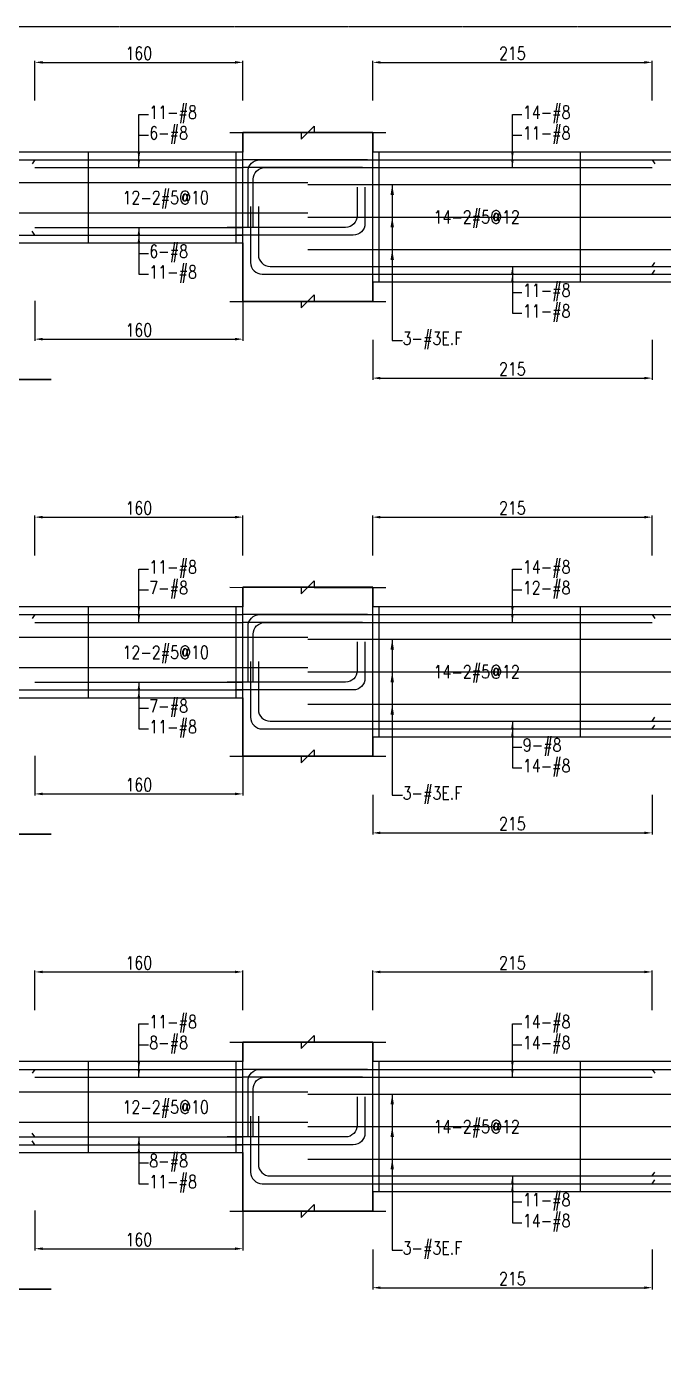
# Model space of a CAD drawing. Header units: millimetres. Extents: x 0 to 84580, y -12276 to 4373.
# Drawn here: x 36564 to 37054, y 1034 to 2069 of the extents above; entities that cross this region are included whole.
import ezdxf
from ezdxf.enums import TextEntityAlignment as Align

# ---------------------------------------------------------------- set-up
doc = ezdxf.new("R2010")
doc.units = ezdxf.units.MM
doc.header["$MEASUREMENT"] = 0
doc.linetypes.add('CENTER', pattern=[2, 1.25, -0.25, 0.25, -0.25])
for name, color, linetype in [('S-DIM', 2, 'Continuous'), ('S-GRID', 1, 'CENTER'), ('S-LEADER', 2, 'Continuous'), ('S-RC', 130, 'Continuous'), ('S-REINF', 6, 'Continuous'), ('S-TEXT', 2, 'Continuous')]:
    doc.layers.add(name, color=color, linetype=linetype)
doc.styles.add('CS4', font='romans.shx', dxfattribs={"width": 0.8, "bigfont": 'lsp.shx'})
doc.styles.get("Standard").update_dxf_attribs({"font": 'arial.ttf'})
doc.dimstyles.new('ISO-25', dxfattribs={"dimtxt": 2.5, "dimasz": 2.5, "dimexe": 1.25, "dimexo": 0.625, "dimtad": 1, "dimtxsty": 'Standard', "dimcen": 2.5, "dimadec": 0, "dimazin": 0, "dimtfac": 1, "dimtmove": 0, "dimatfit": 3, "dimfxl": 0, "dimarcsym": 0})

# ---------------------------------------------------------------- blocks, each defined once
blk = doc.blocks.new('*D346')
at = {"layer": 'DEFPOINTS', "color": 0, "transparency": 16777216}
for p in [(36730, 1341.7), (36570, 1311.7), (36730, 1311.7)]:
    blk.add_point(p, dxfattribs=at)
at = {"layer": 'S-DIM', "color": 0, "lineweight": -2, "transparency": 16777216}
for p, q in [((36570, 1312.3), (36570, 1342.9)), ((36576, 1341.7), (36724, 1341.7)), ((36730, 1312.3), (36730, 1342.9))]:
    blk.add_line(p, q, dxfattribs=at)
at = {"layer": 'S-DIM', "color": 0, "transparency": 16777216}
for points in [[(36576, 1342.7), (36576, 1340.7), (36570, 1341.7)], [(36724, 1342.7), (36724, 1340.7), (36730, 1341.7)]]:
    blk.add_solid(points, dxfattribs=at)
at = {"layer": 'S-DIM', "color": 0, "transparency": 16777216, "insert": (36650, 1348.7), "char_height": 10, "attachment_point": 5, "style": 'CS4'}
blk.add_mtext('160', dxfattribs=at)
blk = doc.blocks.new('*D348')
at = {"layer": 'DEFPOINTS', "color": 0, "transparency": 16777216}
for p in [(36570, 1158.7), (36730, 1158.7), (36730, 1128.7)]:
    blk.add_point(p, dxfattribs=at)
at = {"layer": 'S-DIM', "color": 0, "lineweight": -2, "transparency": 16777216}
for p, q in [((36570, 1158.1), (36570, 1127.4)), ((36730, 1158.1), (36730, 1127.4)), ((36576, 1128.7), (36724, 1128.7))]:
    blk.add_line(p, q, dxfattribs=at)
at = {"layer": 'S-DIM', "color": 0, "transparency": 16777216}
for points in [[(36576, 1129.7), (36576, 1127.7), (36570, 1128.7)], [(36724, 1129.7), (36724, 1127.7), (36730, 1128.7)]]:
    blk.add_solid(points, dxfattribs=at)
at = {"layer": 'S-DIM', "color": 0, "transparency": 16777216, "insert": (36650, 1135.7), "char_height": 10, "attachment_point": 5, "style": 'CS4'}
blk.add_mtext('160', dxfattribs=at)
blk = doc.blocks.new('*D350')
at = {"layer": 'DEFPOINTS', "color": 0, "transparency": 16777216}
for p in [(36730, 1691.7), (36570, 1661.7), (36730, 1661.7)]:
    blk.add_point(p, dxfattribs=at)
at = {"layer": 'S-DIM', "color": 0, "lineweight": -2, "transparency": 16777216}
for p, q in [((36570, 1662.3), (36570, 1692.9)), ((36576, 1691.7), (36724, 1691.7)), ((36730, 1662.3), (36730, 1692.9))]:
    blk.add_line(p, q, dxfattribs=at)
at = {"layer": 'S-DIM', "color": 0, "transparency": 16777216}
for points in [[(36576, 1692.7), (36576, 1690.7), (36570, 1691.7)], [(36724, 1692.7), (36724, 1690.7), (36730, 1691.7)]]:
    blk.add_solid(points, dxfattribs=at)
at = {"layer": 'S-DIM', "color": 0, "transparency": 16777216, "insert": (36650, 1698.7), "char_height": 10, "attachment_point": 5, "style": 'CS4'}
blk.add_mtext('160', dxfattribs=at)
blk = doc.blocks.new('*D352')
at = {"layer": 'DEFPOINTS', "color": 0, "transparency": 16777216}
for p in [(36570, 1508.7), (36730, 1508.7), (36730, 1478.7)]:
    blk.add_point(p, dxfattribs=at)
at = {"layer": 'S-DIM', "color": 0, "lineweight": -2, "transparency": 16777216}
for p, q in [((36570, 1508.1), (36570, 1477.4)), ((36730, 1508.1), (36730, 1477.4)), ((36576, 1478.7), (36724, 1478.7))]:
    blk.add_line(p, q, dxfattribs=at)
at = {"layer": 'S-DIM', "color": 0, "transparency": 16777216}
for points in [[(36576, 1479.7), (36576, 1477.7), (36570, 1478.7)], [(36724, 1479.7), (36724, 1477.7), (36730, 1478.7)]]:
    blk.add_solid(points, dxfattribs=at)
at = {"layer": 'S-DIM', "color": 0, "transparency": 16777216, "insert": (36650, 1485.7), "char_height": 10, "attachment_point": 5, "style": 'CS4'}
blk.add_mtext('160', dxfattribs=at)
blk = doc.blocks.new('*D354')
at = {"layer": 'DEFPOINTS', "color": 0, "transparency": 16777216}
for p in [(36730, 2041.7), (36570, 2011.7), (36730, 2011.7)]:
    blk.add_point(p, dxfattribs=at)
at = {"layer": 'S-DIM', "color": 0, "lineweight": -2, "transparency": 16777216}
for p, q in [((36570, 2012.3), (36570, 2042.9)), ((36576, 2041.7), (36724, 2041.7)), ((36730, 2012.3), (36730, 2042.9))]:
    blk.add_line(p, q, dxfattribs=at)
at = {"layer": 'S-DIM', "color": 0, "transparency": 16777216}
for points in [[(36576, 2042.7), (36576, 2040.7), (36570, 2041.7)], [(36724, 2042.7), (36724, 2040.7), (36730, 2041.7)]]:
    blk.add_solid(points, dxfattribs=at)
at = {"layer": 'S-DIM', "color": 0, "transparency": 16777216, "insert": (36650, 2048.7), "char_height": 10, "attachment_point": 5, "style": 'CS4'}
blk.add_mtext('160', dxfattribs=at)
blk = doc.blocks.new('*D356')
at = {"layer": 'DEFPOINTS', "color": 0, "transparency": 16777216}
for p in [(36570, 1858.7), (36730, 1858.7), (36730, 1828.7)]:
    blk.add_point(p, dxfattribs=at)
at = {"layer": 'S-DIM', "color": 0, "lineweight": -2, "transparency": 16777216}
for p, q in [((36570, 1858.1), (36570, 1827.4)), ((36730, 1858.1), (36730, 1827.4)), ((36576, 1828.7), (36724, 1828.7))]:
    blk.add_line(p, q, dxfattribs=at)
at = {"layer": 'S-DIM', "color": 0, "transparency": 16777216}
for points in [[(36576, 1829.7), (36576, 1827.7), (36570, 1828.7)], [(36724, 1829.7), (36724, 1827.7), (36730, 1828.7)]]:
    blk.add_solid(points, dxfattribs=at)
at = {"layer": 'S-DIM', "color": 0, "transparency": 16777216, "insert": (36650, 1835.7), "char_height": 10, "attachment_point": 5, "style": 'CS4'}
blk.add_mtext('160', dxfattribs=at)
blk = doc.blocks.new('*D375')
at = {"layer": 'DEFPOINTS', "color": 0, "transparency": 16777216}
for p in [(37045, 1341.7), (36830, 1311.7), (37045, 1311.7)]:
    blk.add_point(p, dxfattribs=at)
at = {"layer": 'S-DIM', "color": 0, "lineweight": -2, "transparency": 16777216}
for p, q in [((36830, 1312.3), (36830, 1342.9)), ((36836, 1341.7), (37039, 1341.7)), ((37045, 1312.3), (37045, 1342.9))]:
    blk.add_line(p, q, dxfattribs=at)
at = {"layer": 'S-DIM', "color": 0, "transparency": 16777216}
for points in [[(36836, 1342.7), (36836, 1340.7), (36830, 1341.7)], [(37039, 1342.7), (37039, 1340.7), (37045, 1341.7)]]:
    blk.add_solid(points, dxfattribs=at)
at = {"layer": 'S-DIM', "color": 0, "transparency": 16777216, "insert": (36937.5, 1348.7), "char_height": 10, "attachment_point": 5, "style": 'CS4'}
blk.add_mtext('215', dxfattribs=at)
blk = doc.blocks.new('*D365')
at = {"layer": 'DEFPOINTS', "color": 0, "transparency": 16777216}
for p in [(36830, 1128.7), (37045, 1128.7), (37045, 1098.7)]:
    blk.add_point(p, dxfattribs=at)
at = {"layer": 'S-DIM', "color": 0, "lineweight": -2, "transparency": 16777216}
for p, q in [((36830, 1128.1), (36830, 1097.4)), ((37045, 1128.1), (37045, 1097.4)), ((36836, 1098.7), (37039, 1098.7))]:
    blk.add_line(p, q, dxfattribs=at)
at = {"layer": 'S-DIM', "color": 0, "transparency": 16777216}
for points in [[(36836, 1099.7), (36836, 1097.7), (36830, 1098.7)], [(37039, 1099.7), (37039, 1097.7), (37045, 1098.7)]]:
    blk.add_solid(points, dxfattribs=at)
at = {"layer": 'S-DIM', "color": 0, "transparency": 16777216, "insert": (36937.5, 1105.7), "char_height": 10, "attachment_point": 5, "style": 'CS4'}
blk.add_mtext('215', dxfattribs=at)
blk = doc.blocks.new('*D367')
at = {"layer": 'DEFPOINTS', "color": 0, "transparency": 16777216}
for p in [(37045, 1691.7), (36830, 1661.7), (37045, 1661.7)]:
    blk.add_point(p, dxfattribs=at)
at = {"layer": 'S-DIM', "color": 0, "lineweight": -2, "transparency": 16777216}
for p, q in [((36830, 1662.3), (36830, 1692.9)), ((36836, 1691.7), (37039, 1691.7)), ((37045, 1662.3), (37045, 1692.9))]:
    blk.add_line(p, q, dxfattribs=at)
at = {"layer": 'S-DIM', "color": 0, "transparency": 16777216}
for points in [[(36836, 1692.7), (36836, 1690.7), (36830, 1691.7)], [(37039, 1692.7), (37039, 1690.7), (37045, 1691.7)]]:
    blk.add_solid(points, dxfattribs=at)
at = {"layer": 'S-DIM', "color": 0, "transparency": 16777216, "insert": (36937.5, 1698.7), "char_height": 10, "attachment_point": 5, "style": 'CS4'}
blk.add_mtext('215', dxfattribs=at)
blk = doc.blocks.new('*D369')
at = {"layer": 'DEFPOINTS', "color": 0, "transparency": 16777216}
for p in [(36830, 1478.7), (37045, 1478.7), (37045, 1448.7)]:
    blk.add_point(p, dxfattribs=at)
at = {"layer": 'S-DIM', "color": 0, "lineweight": -2, "transparency": 16777216}
for p, q in [((36830, 1478.1), (36830, 1447.4)), ((37045, 1478.1), (37045, 1447.4)), ((36836, 1448.7), (37039, 1448.7))]:
    blk.add_line(p, q, dxfattribs=at)
at = {"layer": 'S-DIM', "color": 0, "transparency": 16777216}
for points in [[(36836, 1449.7), (36836, 1447.7), (36830, 1448.7)], [(37039, 1449.7), (37039, 1447.7), (37045, 1448.7)]]:
    blk.add_solid(points, dxfattribs=at)
at = {"layer": 'S-DIM', "color": 0, "transparency": 16777216, "insert": (36937.5, 1455.7), "char_height": 10, "attachment_point": 5, "style": 'CS4'}
blk.add_mtext('215', dxfattribs=at)
blk = doc.blocks.new('*D315')
at = {"layer": 'DEFPOINTS', "color": 0, "transparency": 16777216}
for p in [(37045, 2041.7), (36830, 2011.7), (37045, 2011.7)]:
    blk.add_point(p, dxfattribs=at)
at = {"layer": 'S-DIM', "color": 0, "lineweight": -2, "transparency": 16777216}
for p, q in [((36830, 2012.3), (36830, 2042.9)), ((36836, 2041.7), (37039, 2041.7)), ((37045, 2012.3), (37045, 2042.9))]:
    blk.add_line(p, q, dxfattribs=at)
at = {"layer": 'S-DIM', "color": 0, "transparency": 16777216}
for points in [[(36836, 2042.7), (36836, 2040.7), (36830, 2041.7)], [(37039, 2042.7), (37039, 2040.7), (37045, 2041.7)]]:
    blk.add_solid(points, dxfattribs=at)
at = {"layer": 'S-DIM', "color": 0, "transparency": 16777216, "insert": (36937.5, 2048.7), "char_height": 10, "attachment_point": 5, "style": 'CS4'}
blk.add_mtext('215', dxfattribs=at)
blk = doc.blocks.new('*D317')
at = {"layer": 'DEFPOINTS', "color": 0, "transparency": 16777216}
for p in [(36830, 1828.7), (37045, 1828.7), (37045, 1798.7)]:
    blk.add_point(p, dxfattribs=at)
at = {"layer": 'S-DIM', "color": 0, "lineweight": -2, "transparency": 16777216}
for p, q in [((36830, 1828.1), (36830, 1797.4)), ((37045, 1828.1), (37045, 1797.4)), ((36836, 1798.7), (37039, 1798.7))]:
    blk.add_line(p, q, dxfattribs=at)
at = {"layer": 'S-DIM', "color": 0, "transparency": 16777216}
for points in [[(36836, 1799.7), (36836, 1797.7), (36830, 1798.7)], [(37039, 1799.7), (37039, 1797.7), (37045, 1798.7)]]:
    blk.add_solid(points, dxfattribs=at)
at = {"layer": 'S-DIM', "color": 0, "transparency": 16777216, "insert": (36937.5, 1805.7), "char_height": 10, "attachment_point": 5, "style": 'CS4'}
blk.add_mtext('215', dxfattribs=at)

msp = doc.modelspace()

# ---------------------------------------------------------------- linework, layer by layer
at = {"layer": 'S-GRID'}
msp.add_lwpolyline([(35832, 0), (39061, 0), (39061, 2069), (35832, 2069), (35832, 0)], dxfattribs=at)
at = {"layer": 'S-RC'}
for points in [[(36720.028, 1987.688), (36775.028, 1987.678), (36775.027, 1982.678), (36785.029, 1992.676), (36785.028, 1987.676), (36840.028, 1987.665)], [(36720.028, 1987.688), (36775.028, 1987.678), (36775.027, 1982.678), (36785.029, 1992.676), (36785.028, 1987.676), (36840.028, 1987.665)], [(36730.028, 1902.688), (36730.028, 1857.688), (36830.028, 1857.688), (36830.028, 1987.688), (36730.028, 1987.688), (36730.028, 1972.688)], [(36830.028, 1872.688), (36830.028, 1857.688), (36730.028, 1857.688), (36730.028, 1987.688), (36830.028, 1987.688), (36830.028, 1972.688)], [(36730.028, 1972.688), (36255.028, 1972.688)], [(37470.028, 1972.688), (36830.028, 1972.688)], [(36255.028, 1902.688), (36730.028, 1902.688)], [(36830.028, 1872.688), (37470.028, 1872.688)], [(36720.028, 1857.688), (36775.028, 1857.678), (36775.027, 1852.678), (36785.029, 1862.676), (36785.028, 1857.676), (36840.028, 1857.665)], [(36720.028, 1857.688), (36775.028, 1857.678), (36775.027, 1852.678), (36785.029, 1862.676), (36785.028, 1857.676), (36840.028, 1857.665)], [(36492.528, 1797.688), (36582.528, 1797.688), (36402.528, 1797.688)], [(36720.028, 1637.688), (36775.028, 1637.678), (36775.027, 1632.678), (36785.029, 1642.676), (36785.028, 1637.676), (36840.028, 1637.665)], [(36720.028, 1637.688), (36775.028, 1637.678), (36775.027, 1632.678), (36785.029, 1642.676), (36785.028, 1637.676), (36840.028, 1637.665)], [(36730.028, 1552.688), (36730.028, 1507.688), (36830.028, 1507.688), (36830.028, 1637.688), (36730.028, 1637.688), (36730.028, 1622.688)], [(36830.028, 1522.688), (36830.028, 1507.688), (36730.028, 1507.688), (36730.028, 1637.688), (36830.028, 1637.688), (36830.028, 1622.688)], [(36730.028, 1622.688), (36255.028, 1622.688)], [(37470.028, 1622.688), (36830.028, 1622.688)], [(36255.028, 1552.688), (36730.028, 1552.688)], [(36830.028, 1522.688), (37470.028, 1522.688)], [(36720.028, 1507.688), (36775.028, 1507.678), (36775.027, 1502.678), (36785.029, 1512.676), (36785.028, 1507.676), (36840.028, 1507.665)], [(36720.028, 1507.688), (36775.028, 1507.678), (36775.027, 1502.678), (36785.029, 1512.676), (36785.028, 1507.676), (36840.028, 1507.665)], [(36492.528, 1447.688), (36582.528, 1447.688), (36402.528, 1447.688)], [(36720.028, 1287.688), (36775.028, 1287.678), (36775.027, 1282.678), (36785.029, 1292.676), (36785.028, 1287.676), (36840.028, 1287.665)], [(36720.028, 1287.688), (36775.028, 1287.678), (36775.027, 1282.678), (36785.029, 1292.676), (36785.028, 1287.676), (36840.028, 1287.665)], [(36730.028, 1202.688), (36730.028, 1157.688), (36830.028, 1157.688), (36830.028, 1287.688), (36730.028, 1287.688), (36730.028, 1272.688)], [(36830.028, 1172.688), (36830.028, 1157.688), (36730.028, 1157.688), (36730.028, 1287.688), (36830.028, 1287.688), (36830.028, 1272.688)], [(36730.028, 1272.688), (36255.028, 1272.688)], [(37470.028, 1272.688), (36830.028, 1272.688)], [(36255.028, 1202.688), (36730.028, 1202.688)], [(36830.028, 1172.688), (37470.028, 1172.688)], [(36720.028, 1157.688), (36775.028, 1157.678), (36775.027, 1152.678), (36785.029, 1162.676), (36785.028, 1157.676), (36840.028, 1157.665)], [(36720.028, 1157.688), (36775.028, 1157.678), (36775.027, 1152.678), (36785.029, 1162.676), (36785.028, 1157.676), (36840.028, 1157.665)], [(36492.528, 1097.688), (36582.528, 1097.688), (36402.528, 1097.688)]]:
    msp.add_lwpolyline(points, dxfattribs=at)
at = {"layer": 'S-REINF'}
for points in [[(36415.028, 1966.688), (36570.028, 1966.688)], [(36570.028, 1966.688), (36568.028, 1963.688)], [(36570.028, 1966.688), (36730.028, 1966.688)], [(36826.028, 1966.688), (36730.028, 1966.688)], [(36830.028, 1966.688), (37045.028, 1966.688)], [(37045.028, 1966.688), (37047.028, 1963.688)], [(37045.028, 1966.688), (37255.028, 1966.688)], [(36570.028, 1960.688), (36730.028, 1960.688)], [(36822.028, 1960.688), (36730.028, 1960.688)], [(36830.028, 1960.688), (37045.028, 1960.688)], [(36570.028, 1914.688), (36730.028, 1914.688)], [(36415.028, 1908.688), (36570.028, 1908.688)], [(36570.028, 1908.688), (36568.028, 1911.688)], [(36570.028, 1908.688), (36730.028, 1908.688)], [(36830.028, 1884.688), (37045.028, 1884.688)], [(37045.028, 1884.688), (37047.028, 1887.688)], [(37045.028, 1884.688), (37255.028, 1884.688)], [(36830.028, 1878.688), (37045.028, 1878.688)], [(37045.028, 1878.688), (37047.028, 1881.688)], [(37045.028, 1878.688), (37255.028, 1878.688)], [(36415.028, 1616.688), (36570.028, 1616.688)], [(36570.028, 1616.688), (36568.028, 1613.688)], [(36570.028, 1616.688), (36730.028, 1616.688)], [(36826.028, 1616.688), (36730.028, 1616.688)], [(36830.028, 1616.688), (37045.028, 1616.688)], [(37045.028, 1616.688), (37047.028, 1613.688)], [(37045.028, 1616.688), (37255.028, 1616.688)], [(36570.028, 1610.688), (36730.028, 1610.688)], [(36822.028, 1610.688), (36730.028, 1610.688)], [(36830.028, 1610.688), (37045.028, 1610.688)], [(36570.028, 1564.688), (36730.028, 1564.688)], [(36415.028, 1558.688), (36570.028, 1558.688)], [(36570.028, 1558.688), (36730.028, 1558.688)], [(36830.028, 1534.688), (37045.028, 1534.688)], [(37045.028, 1534.688), (37047.028, 1537.688)], [(37045.028, 1534.688), (37255.028, 1534.688)], [(37045.028, 1528.688), (37047.028, 1531.688)], [(36830.028, 1528.688), (37045.028, 1528.688)], [(37045.028, 1528.688), (37255.028, 1528.688)], [(36415.028, 1266.688), (36570.028, 1266.688)], [(36570.028, 1266.688), (36568.028, 1263.688)], [(36570.028, 1266.688), (36730.028, 1266.688)], [(36826.028, 1266.688), (36730.028, 1266.688)], [(36830.028, 1266.688), (37045.028, 1266.688)], [(37045.028, 1266.688), (37047.028, 1263.688)], [(37045.028, 1266.688), (37255.028, 1266.688)], [(36570.028, 1260.688), (36730.028, 1260.688)], [(36822.028, 1260.688), (36730.028, 1260.688)], [(36830.028, 1260.688), (37045.028, 1260.688)], [(36415.028, 1214.688), (36570.028, 1214.688)], [(36570.028, 1214.688), (36568.028, 1217.688)], [(36570.028, 1208.688), (36568.028, 1211.688)], [(36570.028, 1214.688), (36730.028, 1214.688)], [(36415.028, 1208.688), (36570.028, 1208.688)], [(36570.028, 1208.688), (36730.028, 1208.688)], [(36830.028, 1184.688), (37045.028, 1184.688)], [(37045.028, 1184.688), (37047.028, 1187.688)], [(37045.028, 1184.688), (37255.028, 1184.688)], [(37045.028, 1178.688), (37047.028, 1181.688)], [(36830.028, 1178.688), (37045.028, 1178.688)], [(37045.028, 1178.688), (37255.028, 1178.688)]]:
    msp.add_lwpolyline(points, dxfattribs=at)
at = {"layer": 'S-REINF', "color": 1}
for points in [[(36611.278, 1902.688), (36611.278, 1972.688)], [(36725.028, 1902.688), (36725.028, 1972.688)], [(36835.028, 1872.688), (36835.028, 1972.688)], [(36990.028, 1872.688), (36990.028, 1972.688)], [(36205.028, 1949.355), (36780.028, 1949.355)], [(36780.028, 1947.688), (37520.028, 1947.688)], [(36205.028, 1926.022), (36780.028, 1926.022)], [(36780.028, 1922.688), (37520.028, 1922.688)], [(36780.028, 1897.688), (37520.028, 1897.688)], [(36611.278, 1552.688), (36611.278, 1622.688)], [(36725.028, 1552.688), (36725.028, 1622.688)], [(36835.028, 1522.688), (36835.028, 1622.688)], [(36990.028, 1522.688), (36990.028, 1622.688)], [(36205.028, 1599.355), (36780.028, 1599.355)], [(36780.028, 1597.688), (37520.028, 1597.688)], [(36205.028, 1576.022), (36780.028, 1576.022)], [(36780.028, 1572.688), (37520.028, 1572.688)], [(36780.028, 1547.688), (37520.028, 1547.688)], [(36611.278, 1202.688), (36611.278, 1272.688)], [(36725.028, 1202.688), (36725.028, 1272.688)], [(36835.028, 1172.688), (36835.028, 1272.688)], [(36990.028, 1172.688), (36990.028, 1272.688)], [(36205.028, 1249.355), (36780.028, 1249.355)], [(36780.028, 1247.688), (37520.028, 1247.688)], [(36205.028, 1226.022), (36780.028, 1226.022)], [(36780.028, 1222.688), (37520.028, 1222.688)], [(36780.028, 1197.688), (37520.028, 1197.688)]]:
    msp.add_lwpolyline(points, dxfattribs=at)
at = {"layer": 'S-REINF'}
for points in [[(36734.028, 1914.688), (36734.028, 1957.688, -0.41421356), (36743.028, 1966.688), (36830.028, 1966.688)], [(36738.028, 1914.688), (36738.028, 1951.688, -0.41421356), (36747.028, 1960.688), (36830.028, 1960.688)], [(36818.028, 1945.688), (36818.028, 1923.688, -0.41421356), (36809.028, 1914.688), (36718.028, 1914.688)], [(36824.028, 1945.688), (36824.028, 1917.688, -0.41421356), (36815.028, 1908.688), (36724.028, 1908.688)], [(36736.028, 1930.688), (36736.028, 1887.688, 0.41421356), (36745.028, 1878.688), (36830.028, 1878.688)], [(36742.028, 1930.688), (36742.028, 1893.688, 0.41421356), (36751.028, 1884.688), (36830.028, 1884.688)], [(36734.028, 1564.688), (36734.028, 1607.688, -0.41421356), (36743.028, 1616.688), (36830.028, 1616.688)], [(36738.028, 1564.688), (36738.028, 1601.688, -0.41421356), (36747.028, 1610.688), (36830.028, 1610.688)], [(36818.028, 1595.688), (36818.028, 1573.688, -0.41421356), (36809.028, 1564.688), (36718.028, 1564.688)], [(36824.028, 1595.688), (36824.028, 1567.688, -0.41421356), (36815.028, 1558.688), (36724.028, 1558.688)], [(36736.028, 1580.688), (36736.028, 1537.688, 0.41421356), (36745.028, 1528.688), (36830.028, 1528.688)], [(36742.028, 1580.688), (36742.028, 1543.688, 0.41421356), (36751.028, 1534.688), (36830.028, 1534.688)], [(36734.028, 1214.688), (36734.028, 1257.688, -0.41421356), (36743.028, 1266.688), (36830.028, 1266.688)], [(36738.028, 1214.688), (36738.028, 1251.688, -0.41421356), (36747.028, 1260.688), (36830.028, 1260.688)], [(36818.028, 1245.688), (36818.028, 1223.688, -0.41421356), (36809.028, 1214.688), (36718.028, 1214.688)], [(36824.028, 1245.688), (36824.028, 1217.688, -0.41421356), (36815.028, 1208.688), (36724.028, 1208.688)], [(36736.028, 1230.688), (36736.028, 1187.688, 0.41421356), (36745.028, 1178.688), (36830.028, 1178.688)], [(36742.028, 1230.688), (36742.028, 1193.688, 0.41421356), (36751.028, 1184.688), (36830.028, 1184.688)]]:
    msp.add_lwpolyline(points, format="xyb", dxfattribs=at)

# ---------------------------------------------------------------- texts
at = {"layer": 'S-LEADER', "char_height": 10, "attachment_point": 4, "style": 'CS4'}
for s, insert in [('11-#8', (36658.028, 2001.688)), ('14-#8', (36945.528, 2001.688)), ('6-#8', (36658.028, 1985.688)), ('11-#8', (36945.528, 1985.688)), ('6-#8', (36658.028, 1894.688)), ('11-#8', (36658.028, 1878.688)), ('11-#8', (36945.528, 1864.688)), ('11-#8', (36945.528, 1848.688)), ('11-#8', (36658.028, 1651.688)), ('14-#8', (36945.528, 1651.688)), ('7-#8', (36658.028, 1635.688)), ('12-#8', (36945.528, 1635.688)), ('7-#8', (36658.028, 1544.688)), ('11-#8', (36658.028, 1528.688)), ('9-#8', (36945.528, 1514.688)), ('14-#8', (36945.528, 1498.688)), ('11-#8', (36658.028, 1301.688)), ('14-#8', (36945.528, 1301.688)), ('8-#8', (36658.028, 1285.688)), ('14-#8', (36945.528, 1285.688)), ('8-#8', (36658.028, 1194.688)), ('11-#8', (36658.028, 1178.688)), ('11-#8', (36945.528, 1164.688)), ('14-#8', (36945.528, 1148.688))]:
    msp.add_mtext(s, dxfattribs=dict(at, insert=insert))
at = {"layer": 'S-LEADER', "color": 3, "char_height": 10, "attachment_point": 4, "style": 'CS4'}
for insert in [(36853.028, 1827.688), (36853.028, 1477.688), (36853.028, 1127.688)]:
    msp.add_mtext('3-#3E.F', dxfattribs=dict(at, insert=insert))
at = {"layer": 'S-TEXT', "color": 1, "style": 'CS4', "width": 0.8}
for s, p in [('12-2#5@10', (36670.653, 1932.688)), ('14-2#5@12', (36910.028, 1917.688)), ('12-2#5@10', (36670.653, 1582.688)), ('14-2#5@12', (36910.028, 1567.688)), ('12-2#5@10', (36670.653, 1232.688)), ('14-2#5@12', (36910.028, 1217.688))]:
    msp.add_text(s, height=10, dxfattribs=at).set_placement(p, align=Align.CENTER)

# ---------------------------------------------------------------- dimensions: what is measured, and where the dimension line sits
at = {"layer": 'S-DIM'}
for p1, p2, distance, picture, middle in [((36570.028, 2011.688), (36730.028, 2011.688), 30, '*D354', (36650.028, 2048.688)), ((36830.028, 2011.688), (37045.028, 2011.688), 30, '*D315', (36937.528, 2048.688)), ((36570.028, 1858.688), (36730.028, 1858.688), -30, '*D356', (36650.028, 1835.688)), ((36830.028, 1828.688), (37045.028, 1828.688), -30, '*D317', (36937.528, 1805.688)), ((36570.028, 1661.688), (36730.028, 1661.688), 30, '*D350', (36650.028, 1698.688)), ((36830.028, 1661.688), (37045.028, 1661.688), 30, '*D367', (36937.528, 1698.688)), ((36570.028, 1508.688), (36730.028, 1508.688), -30, '*D352', (36650.028, 1485.688)), ((36830.028, 1478.688), (37045.028, 1478.688), -30, '*D369', (36937.528, 1455.688)), ((36570.028, 1311.688), (36730.028, 1311.688), 30, '*D346', (36650.028, 1348.688)), ((36830.028, 1311.688), (37045.028, 1311.688), 30, '*D375', (36937.528, 1348.688)), ((36570.028, 1158.688), (36730.028, 1158.688), -30, '*D348', (36650.028, 1135.688)), ((36830.028, 1128.688), (37045.028, 1128.688), -30, '*D365', (36937.528, 1105.688))]:
    dim = msp.add_aligned_dim(p1=p1, p2=p2, distance=distance, dimstyle='ISO-25', override={"dimtxt": 10, "dimasz": 6, "dimgap": 2, "dimtxsty": 'CS4'}, dxfattribs=at)
    dim.commit()
    dim.dimension.update_dxf_attribs({"geometry": picture, "text_midpoint": middle})

# ---------------------------------------------------------------- leaders
at = {"layer": 'S-LEADER', "annotation_type": 0, "has_hookline": 1, "hookline_direction": 0}
for points, override, text_width in [([(36650.028, 1966.688), (36650.028, 2001.688), (36657.403, 2001.688)], {"dimasz": 6, "dimtad": 0}, 37.333), ([(36937.528, 1966.688), (36937.528, 2001.688), (36944.903, 2001.688)], {"dimasz": 6, "dimtad": 0}, 37.333), ([(36650.028, 1960.688), (36650.028, 1985.688), (36657.403, 1985.688)], {"dimasz": 6, "dimtad": 0}, 30.476), ([(36937.528, 1960.688), (36937.528, 1985.688), (36944.903, 1985.688)], {"dimasz": 6, "dimtad": 0}, 37.333), ([(36650.028, 1914.688), (36650.028, 1894.688), (36657.403, 1894.688)], {"dimasz": 6, "dimtad": 0}, 30.476), ([(36650.028, 1908.688), (36650.028, 1878.688), (36657.403, 1878.688)], {"dimasz": 6, "dimtad": 0}, 37.333), ([(36845.028, 1897.688), (36845.028, 1827.688), (36852.403, 1827.688)], {"dimasz": 8, "dimtad": 0}, 49.524), ([(36937.528, 1884.688), (36937.528, 1864.688), (36944.903, 1864.688)], {"dimasz": 6, "dimtad": 0}, 37.333), ([(36937.528, 1878.688), (36937.528, 1848.688), (36944.903, 1848.688)], {"dimasz": 6, "dimtad": 0}, 37.333), ([(36650.028, 1616.688), (36650.028, 1651.688), (36657.403, 1651.688)], {"dimasz": 6, "dimtad": 0}, 37.333), ([(36937.528, 1616.688), (36937.528, 1651.688), (36944.903, 1651.688)], {"dimasz": 6, "dimtad": 0}, 37.333), ([(36650.028, 1610.688), (36650.028, 1635.688), (36657.403, 1635.688)], {"dimasz": 6, "dimtad": 0}, 30.857), ([(36937.528, 1610.688), (36937.528, 1635.688), (36944.903, 1635.688)], {"dimasz": 6, "dimtad": 0}, 37.333), ([(36650.028, 1564.688), (36650.028, 1544.688), (36657.403, 1544.688)], {"dimasz": 6, "dimtad": 0}, 30.857), ([(36650.028, 1558.688), (36650.028, 1528.688), (36657.403, 1528.688)], {"dimasz": 6, "dimtad": 0}, 37.333), ([(36845.028, 1547.688), (36845.028, 1477.688), (36852.403, 1477.688)], {"dimasz": 8, "dimtad": 0}, 49.524), ([(36937.528, 1534.688), (36937.528, 1514.688), (36944.903, 1514.688)], {"dimasz": 6, "dimtad": 0}, 30.857), ([(36937.528, 1528.688), (36937.528, 1498.688), (36944.903, 1498.688)], {"dimasz": 6, "dimtad": 0}, 37.333), ([(36650.028, 1266.688), (36650.028, 1301.688), (36657.403, 1301.688)], {"dimasz": 6, "dimtad": 0}, 37.333), ([(36937.528, 1266.688), (36937.528, 1301.688), (36944.903, 1301.688)], {"dimasz": 6, "dimtad": 0}, 37.333), ([(36650.028, 1260.688), (36650.028, 1285.688), (36657.403, 1285.688)], {"dimasz": 6, "dimtad": 0}, 30.857), ([(36937.528, 1260.688), (36937.528, 1285.688), (36944.903, 1285.688)], {"dimasz": 6, "dimtad": 0}, 37.333), ([(36650.028, 1214.688), (36650.028, 1194.688), (36657.403, 1194.688)], {"dimasz": 6, "dimtad": 0}, 30.857), ([(36650.028, 1208.688), (36650.028, 1178.688), (36657.403, 1178.688)], {"dimasz": 6, "dimtad": 0}, 37.333), ([(36845.028, 1197.688), (36845.028, 1127.688), (36852.403, 1127.688)], {"dimasz": 8, "dimtad": 0}, 49.524), ([(36937.528, 1184.688), (36937.528, 1164.688), (36944.903, 1164.688)], {"dimasz": 6, "dimtad": 0}, 37.333), ([(36937.528, 1178.688), (36937.528, 1148.688), (36944.903, 1148.688)], {"dimasz": 6, "dimtad": 0}, 37.333)]:
    msp.add_leader(points, dimstyle='ISO-25', override=override, dxfattribs=dict(at, text_width=text_width))
at = {"layer": 'S-LEADER'}
for points in [[(36845.028, 1947.688), (36845.028, 1827.688), (36853.028, 1827.688)], [(36845.028, 1922.688), (36845.028, 1827.688), (36853.028, 1827.688)], [(36845.028, 1597.688), (36845.028, 1477.688), (36853.028, 1477.688)], [(36845.028, 1572.688), (36845.028, 1477.688), (36853.028, 1477.688)], [(36845.028, 1247.688), (36845.028, 1127.688), (36853.028, 1127.688)], [(36845.028, 1222.688), (36845.028, 1127.688), (36853.028, 1127.688)]]:
    msp.add_leader(points, dimstyle='ISO-25', override={"dimasz": 8}, dxfattribs=at)

doc.saveas('drawing.dxf')
